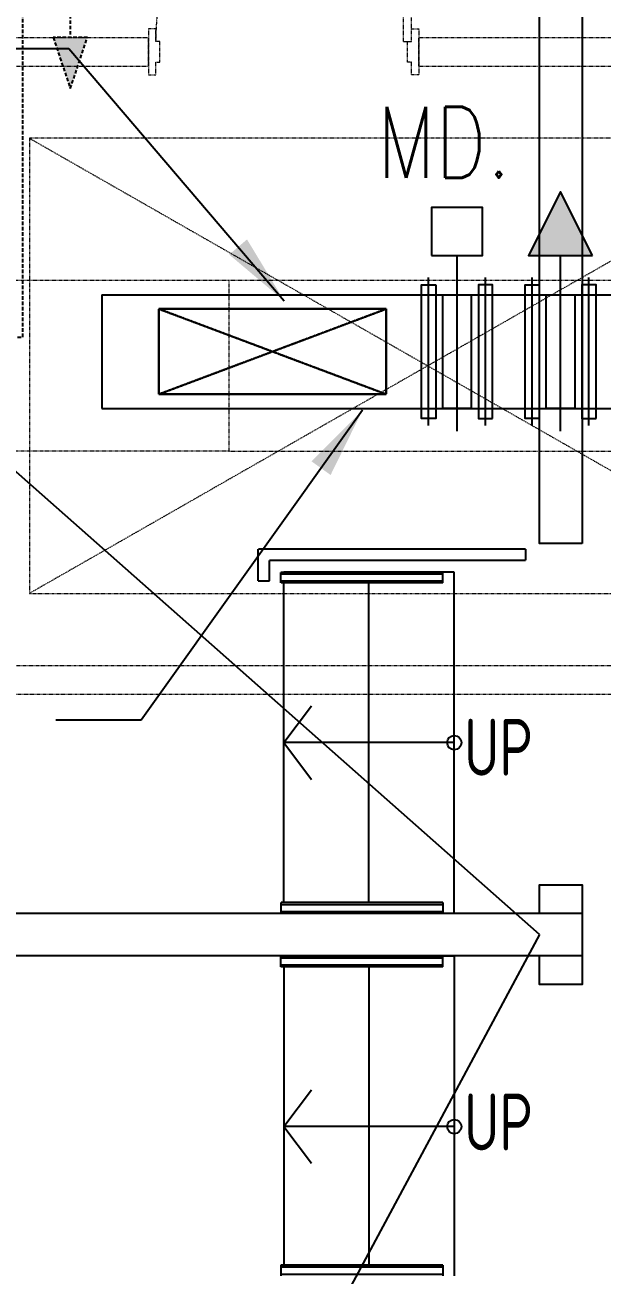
# Model space of a CAD drawing. Extents: x 225000 to 2157367, y 208400 to 840900.
# Drawn here: x 510016 to 512045, y 410006 to 414401 of the extents above; entities that cross this region are included whole.
import ezdxf
from ezdxf.enums import TextEntityAlignment as Align

# ---------------------------------------------------------------- set-up
doc = ezdxf.new("R2010")
doc.units = 0
doc.header["$LTSCALE"] = 10
for name, pattern in [('Data Center Layout_L20$0$HIDDENK1', [0.334, 0.167, -0.167]), ('XFDP20-DC-PH1$0$HIDDEN2', [0.1875, 0.125, -0.0625]), ('XFM2D20-DC$0$HIDDEN', [0.3, 0.2, -0.1]), ('XFM2D20-DC$0$HIDDEN2', [0.1875, 0.125, -0.0625])]:
    doc.linetypes.add(name, pattern=pattern)
doc.layers.add('Data Center Layout_L20$0$ARC', color=252, linetype='Continuous', lineweight=0)
for name, color, linetype in [('XFDP20-DC-PH1$0$A-Door (PH2)', 15, 'XFDP20-DC-PH1$0$HIDDEN2'), ('XFDP20-DC-PH1$0$A-ST-txt (PH1)', 1, 'Continuous'), ('XFDP20-DC-PH1$0$A-ST-txt (PH2)', 1, 'Continuous'), ('XFDP20-DC-PH1$0$A-STAIR (PH1)', 2, 'Continuous'), ('XFDP20-DC-PH1$0$A-STAIR (PH2)', 15, 'XFDP20-DC-PH1$0$HIDDEN2'), ('XFM2D20-DC$0$M-CMDUCT-DAPR', 104, 'Continuous'), ('XFM2D20-DC$0$M-DUCT-DAPR', 3, 'Continuous'), ('XFM2D20-DC$0$M-DUCT-DIFFUSER', 2, 'Continuous'), ('XFM2D20-DC$0$M-DUCT-FLAN-L', 3, 'Continuous'), ('XFM2D20-DC$0$M-DUCT-TEXT', 4, 'Continuous'), ('XFM2D20-DC$0$M-DUCT-TEXT-Line', 3, 'Continuous'), ('XFM2D20-DC$0$M-MAU-DUCT', 150, 'Continuous')]:
    doc.layers.add(name, color=color, linetype=linetype)
doc.styles.add('XFDP20-DC-PH1$0$AA-TXT', font='isocp.shx', dxfattribs={"width": 0.8, "bigfont": 'china.shx'})
doc.styles.add('XFM2D20-DC$0$aa-txt', font='simplex.shx', dxfattribs={"width": 0.8, "bigfont": 'CHINA.shx'})
doc.dimstyles.new('XFM2D20-DC$0$adim-100', dxfattribs={"dimscale": 100, "dimtxt": 0.25, "dimasz": 2.5, "dimexe": 0.1, "dimexo": 0.5, "dimgap": 0.15, "dimtad": 0, "dimdec": 4, "dimdsep": 46, "dimtxsty": 'XFM2D20-DC$0$aa-txt', "dimcen": 2.5, "dimclrd": 256, "dimclre": 256, "dimclrt": 256, "dimadec": 0, "dimazin": 0, "dimtfac": 1, "dimtdec": 4, "dimtmove": 0, "dimatfit": 3, "dimfxl": 1, "dimtolj": 1, "dimtzin": 0, "dimarcsym": 0})

# ---------------------------------------------------------------- blocks, each defined once
blk = doc.blocks.new('Data Center Layout_L20')
for q in [(498925.59, 222602.31), (498925.59, 187202.31)]:
    blk.add_line((511825.59, 211202.31), q)
blk.add_lwpolyline([(511975.59, 212577.31), (511825.59, 212577.31), (511825.59, 221302.31), (511975.59, 221302.31)], close=True)
for points in [[(498925.59, 215552.31), (498925.59, 211277.31), (511825.59, 211277.31), (511825.59, 211377.31), (511975.59, 211377.31), (511975.59, 211127.31), (498775.59, 211127.31), (498775.59, 215552.31)], [(498775.59, 196274.31), (498775.59, 211277.31), (511975.59, 211277.31), (511975.59, 211027.31), (511825.59, 211027.31), (511825.59, 211127.31), (498925.59, 211127.31), (498925.59, 196274.31)]]:
    blk.add_lwpolyline(points)
at = {"layer": 'Data Center Layout_L20$0$ARC', "linetype": 'Data Center Layout_L20$0$HIDDENK1'}
for p, q in [((509651.59, 214356.31), (510450.59, 214356.31)), ((510450.59, 214256.31), (510450.59, 214356.31)), ((511400.59, 214356.31), (513250.59, 214356.31)), ((511400.59, 214256.31), (511400.59, 214356.31)), ((509751.59, 214256.31), (510450.59, 214256.31)), ((511400.59, 214256.31), (513150.59, 214256.31)), ((510031.59, 214002.31), (512832.59, 212402.31)), ((512832.59, 214002.31), (510031.59, 212402.31)), ((510732.59, 213502.31), (507352.59, 213502.31)), ((510732.59, 212902.31), (507352.59, 212902.31)), ((509751.59, 212148.31), (513150.59, 212148.31)), ((509651.59, 212048.31), (513250.59, 212048.31))]:
    blk.add_line(p, q, dxfattribs=at)
for points in [[(511375.59, 215242.31), (511345.59, 215242.31), (511345.59, 214342.31), (511375.59, 214342.31)], [(512832.59, 214002.31), (510031.59, 214002.31), (510031.59, 212402.31), (512832.59, 212402.31)], [(512632.59, 213502.31), (510732.59, 213502.31), (510732.59, 212902.31), (512632.59, 212902.31)]]:
    blk.add_lwpolyline(points, close=True, dxfattribs=at)
for points in [[(510450.59, 214225.31), (510475.59, 214225.31), (510475.59, 214270.31), (510490.59, 214270.31), (510490.59, 214342.31), (510475.59, 214342.31), (510475.59, 214387.31), (510450.59, 214387.31), (510450.59, 214225.31)], [(511400.59, 214225.31), (511375.59, 214225.31), (511375.59, 214270.31), (511360.59, 214270.31), (511360.59, 214342.31), (511375.59, 214342.31), (511375.59, 214387.31), (511400.59, 214387.31), (511400.59, 214225.31)]]:
    blk.add_lwpolyline(points, dxfattribs=at)
blk.add_arc((511375.59, 214342.31), 900, 90, 180, dxfattribs=at)
blk = doc.blocks.new('XFDP20-DC-PH1$0$Door-60+60x000')
for points in [[(2.47, 30.45), (20.47, 36.45), (20.47, 24.45)], [(127.53, 30.45), (109.53, 36.45), (109.53, 24.45)]]:
    blk.add_hatch(color=256).paths.add_polyline_path(points)
for p, q in [((2.47, 30.45, 0), (20.47, 36.45, 0)), ((20.47, 36.45, 0), (20.47, 24.45, 0)), ((127.53, 30.45, 0), (109.53, 36.45, 0)), ((109.53, 36.45, 0), (109.53, 24.45, 0)), ((20.47, 24.45, 0), (2.47, 30.45, 0)), ((56.47, 30.45, 0), (20.47, 30.45, 0)), ((73.53, 30.45, 0), (109.53, 30.45, 0)), ((109.53, 24.45, 0), (127.53, 30.45, 0))]:
    blk.add_line(p, q)
at = {"color": 1, "linetype": 'XFDP20-DC-PH1$0$HIDDEN2'}
for p, q in [((47.88, 13.18), (47.88, 7.73)), ((50.38, 13.18), (50.38, 7.73)), ((79.62, 13.18), (79.62, 7.73)), ((82.12, 13.18), (82.12, 7.73))]:
    blk.add_line(p, q, dxfattribs=at)
at = {"color": 9, "linetype": 'XFDP20-DC-PH1$0$HIDDEN2'}
blk.add_lwpolyline([(-84.91, 13.76), (214.91, 13.76), (214.91, 2.5), (-84.91, 2.5)], close=True, dxfattribs=at)
at = {"color": 1, "linetype": 'XFDP20-DC-PH1$0$HIDDEN2'}
for points in [[(-65, 3.82), (-61, 3.82, 0.158507), (-60.98, 3.83), (-60.87, 3.91, 0.72636), (-60.89, 3.96), (-61.04, 3.96, 0.414214), (-61.06, 3.94, -0.414214), (-61.08, 3.92), (-61.79, 3.92, -0.414214), (-61.82, 3.95), (-61.82, 4.39, 0.414214), (-61.85, 4.42), (-61.89, 4.42, 0.414214), (-61.92, 4.39), (-61.92, 3.95, -0.414214), (-61.95, 3.92), (-62.11, 3.92, -0.414214), (-62.14, 3.95), (-62.14, 5.73), (-62.17, 5.76), (-62.14, 5.79), (-62.14, 7.57, -0.414214), (-62.11, 7.6), (-61.95, 7.6, -0.414214), (-61.92, 7.57), (-61.92, 7.13, 0.414214), (-61.89, 7.1), (-61.85, 7.1, 0.414214), (-61.82, 7.13), (-61.82, 7.57, -0.414214), (-61.79, 7.6), (-61.08, 7.6, -0.414214), (-61.06, 7.58), (-61.06, 7.58, 0.414214), (-61.04, 7.56), (-60.89, 7.56, 0.72636), (-60.87, 7.61), (-60.98, 7.69, 0.158507), (-61, 7.7), (-65, 7.7, 0.414214), (-65.03, 7.67), (-65.03, 3.85, 0.414214)], [(195, 3.82), (191, 3.82, -0.158507), (190.98, 3.83), (190.87, 3.91, -0.72636), (190.89, 3.96), (191.04, 3.96, -0.414214), (191.06, 3.94, 0.414214), (191.08, 3.92), (191.79, 3.92, 0.414214), (191.82, 3.95), (191.82, 4.39, -0.414214), (191.85, 4.42), (191.89, 4.42, -0.414214), (191.92, 4.39), (191.92, 3.95, 0.414214), (191.95, 3.92), (192.11, 3.92, 0.414214), (192.14, 3.95), (192.14, 5.73), (192.17, 5.76), (192.14, 5.79), (192.14, 7.57, 0.414214), (192.11, 7.6), (191.95, 7.6, 0.414214), (191.92, 7.57), (191.92, 7.13, -0.414214), (191.89, 7.1), (191.85, 7.1, -0.414214), (191.82, 7.13), (191.82, 7.57, 0.414214), (191.79, 7.6), (191.08, 7.6, 0.414214), (191.06, 7.58), (191.06, 7.58, -0.414214), (191.04, 7.56), (190.89, 7.56, -0.72636), (190.87, 7.61), (190.98, 7.69, -0.158507), (191, 7.7), (195, 7.7, -0.414214), (195.03, 7.67), (195.03, 3.85, -0.414214)]]:
    blk.add_lwpolyline(points, format="xyb", close=True, dxfattribs=at)
for points in [[(-61.82, 3.96), (-61.82, 7.53), (-0.03, 7.53), (-0.03, 3.96)], [(45.38, 7.73), (52.88, 7.73), (52.88, 7.53), (45.38, 7.53)], [(84.62, 7.73), (77.12, 7.73), (77.12, 7.53), (84.62, 7.53)], [(191.82, 3.96), (191.82, 7.53), (130.03, 7.53), (130.03, 3.96)]]:
    blk.add_lwpolyline(points, close=True, dxfattribs=at)
for points in [[(0, 3.82), (4, 3.82, 0.158507), (4.02, 3.83), (4.13, 3.91, 0.72636), (4.11, 3.96), (3.96, 3.96, 0.414214), (3.94, 3.94, -0.414214), (3.92, 3.92), (3.21, 3.92, -0.414214), (3.18, 3.95), (3.18, 4.39, 0.414214), (3.15, 4.42), (3.11, 4.42, 0.414214), (3.08, 4.39), (3.08, 3.95, -0.414214), (3.05, 3.92), (2.89, 3.92, -0.414214), (2.86, 3.95), (2.86, 5.73), (2.83, 5.76), (2.86, 5.79), (2.86, 7.57, -0.414214), (2.89, 7.6), (3.05, 7.6, -0.414214), (3.08, 7.57), (3.08, 7.13, 0.414214), (3.11, 7.1), (3.15, 7.1, 0.414214), (3.18, 7.13), (3.18, 7.57, -0.414214), (3.21, 7.6), (3.92, 7.6, -0.414214), (3.94, 7.58), (3.94, 7.58, 0.414214), (3.96, 7.56), (4.11, 7.56, 0.72636), (4.13, 7.61), (4.02, 7.69, 0.158507), (4, 7.7), (0, 7.7, 0.414214), (-0.03, 7.67), (-0.03, 3.85, 0.414214)], [(64.97, 3.82), (60.97, 3.82, -0.158507), (60.95, 3.83), (60.84, 3.91, -0.72636), (60.86, 3.96), (61.01, 3.96, -0.414214), (61.03, 3.94, 0.414214), (61.05, 3.92), (61.76, 3.92, 0.414214), (61.79, 3.95), (61.79, 4.39, -0.414214), (61.82, 4.42), (61.86, 4.42, -0.414214), (61.89, 4.39), (61.89, 3.95, 0.414214), (61.92, 3.92), (62.08, 3.92, 0.414214), (62.11, 3.95), (62.11, 5.73), (62.14, 5.76), (62.11, 5.79), (62.11, 7.57, 0.414214), (62.08, 7.6), (61.92, 7.6, 0.414214), (61.89, 7.57), (61.89, 7.13, -0.414214), (61.86, 7.1), (61.82, 7.1, -0.414214), (61.79, 7.13), (61.79, 7.57, 0.414214), (61.76, 7.6), (61.05, 7.6, 0.414214), (61.03, 7.58), (61.03, 7.58, -0.414214), (61.01, 7.56), (60.86, 7.56, -0.72636), (60.84, 7.61), (60.95, 7.69, -0.158507), (60.97, 7.7), (64.97, 7.7, -0.414214), (65, 7.67), (65, 3.85, -0.414214)], [(65.03, 3.82), (69.03, 3.82, 0.158507), (69.05, 3.83), (69.16, 3.91, 0.72636), (69.14, 3.96), (68.99, 3.96, 0.414214), (68.97, 3.94, -0.414214), (68.95, 3.92), (68.24, 3.92, -0.414214), (68.21, 3.95), (68.21, 4.39, 0.414214), (68.18, 4.42), (68.14, 4.42, 0.414214), (68.11, 4.39), (68.11, 3.95, -0.414214), (68.08, 3.92), (67.92, 3.92, -0.414214), (67.89, 3.95), (67.89, 5.73), (67.86, 5.76), (67.89, 5.79), (67.89, 7.57, -0.414214), (67.92, 7.6), (68.08, 7.6, -0.414214), (68.11, 7.57), (68.11, 7.13, 0.414214), (68.14, 7.1), (68.18, 7.1, 0.414214), (68.21, 7.13), (68.21, 7.57, -0.414214), (68.24, 7.6), (68.95, 7.6, -0.414214), (68.97, 7.58), (68.97, 7.58, 0.414214), (68.99, 7.56), (69.14, 7.56, 0.72636), (69.16, 7.61), (69.05, 7.69, 0.158507), (69.03, 7.7), (65.03, 7.7, 0.414214), (65, 7.67), (65, 3.85, 0.414214)], [(130, 3.82), (126, 3.82, -0.158507), (125.98, 3.83), (125.87, 3.91, -0.72636), (125.89, 3.96), (126.04, 3.96, -0.414214), (126.06, 3.94, 0.414214), (126.08, 3.92), (126.79, 3.92, 0.414214), (126.82, 3.95), (126.82, 4.39, -0.414214), (126.85, 4.42), (126.89, 4.42, -0.414214), (126.92, 4.39), (126.92, 3.95, 0.414214), (126.95, 3.92), (127.11, 3.92, 0.414214), (127.14, 3.95), (127.14, 5.73), (127.17, 5.76), (127.14, 5.79), (127.14, 7.57, 0.414214), (127.11, 7.6), (126.95, 7.6, 0.414214), (126.92, 7.57), (126.92, 7.13, -0.414214), (126.89, 7.1), (126.85, 7.1, -0.414214), (126.82, 7.13), (126.82, 7.57, 0.414214), (126.79, 7.6), (126.08, 7.6, 0.414214), (126.06, 7.58), (126.06, 7.58, -0.414214), (126.04, 7.56), (125.89, 7.56, -0.72636), (125.87, 7.61), (125.98, 7.69, -0.158507), (126, 7.7), (130, 7.7, -0.414214), (130.03, 7.67), (130.03, 3.85, -0.414214)]]:
    blk.add_lwpolyline(points, format="xyb", close=True)
for points in [[(3.18, 3.96), (3.18, 7.53), (61.79, 7.53), (61.79, 3.96)], [(126.82, 3.96), (126.82, 7.53), (68.21, 7.53), (68.21, 3.96)]]:
    blk.add_lwpolyline(points, close=True)
at = {"ltscale": 1000}
for points in [[(0, 2.5), (5, 2.5), (5, -2.5), (0, -2.5)], [(125, 2.5), (130, 2.5), (130, -2.5), (125, -2.5)]]:
    blk.add_lwpolyline(points, close=True, dxfattribs=at)
at = {"color": 1, "linetype": 'XFDP20-DC-PH1$0$HIDDEN2'}
for centre in [(49.13, 13.18), (80.87, 13.18)]:
    blk.add_arc(centre, 1.25, 0, 180, dxfattribs=at)
at = {"color": 9, "style": 'XFDP20-DC-PH1$0$AA-TXT', "width": 0.45}
blk.add_attdef('120X240', text='', height=10, dxfattribs=at).set_placement((65, 20.29), align=Align.MIDDLE_CENTER)
blk = doc.blocks.new('XFDP20-DC-PH1')
at = {"layer": 'XFDP20-DC-PH1$0$A-ST-txt (PH1)'}
for p, q in [((510925.6, 210527.3), (511023.3, 210656.3)), ((511525.6, 210527.3), (510925.6, 210527.3)), ((510925.6, 210527.3), (511023.3, 210398.3))]:
    blk.add_line(p, q, dxfattribs=at)
blk.add_circle((511525.6, 210527.3), 25, dxfattribs=at)
at = {"layer": 'XFDP20-DC-PH1$0$A-ST-txt (PH2)'}
for p, q in [((510925.6, 211877.3), (511023.3, 212006.3)), ((511525.6, 211877.3), (510925.6, 211877.3)), ((510925.6, 211877.3), (511023.3, 211748.3))]:
    blk.add_line(p, q, dxfattribs=at)
blk.add_circle((511525.6, 211877.3), 25, dxfattribs=at)
at = {"layer": 'XFDP20-DC-PH1$0$A-STAIR (PH1)'}
for p, q in [((510915.6, 211127.3, 0), (511485.6, 211127.3)), ((510915.6, 211089.3, 0), (510915.6, 211127.3, 0)), ((510915.6, 211120.8, 0), (511485.6, 211120.8)), ((510925.6, 211127.3), (511525.6, 211127.3)), ((511485.6, 211089.3), (511485.6, 211127.3)), ((511525.6, 211127.3), (511525.6, 210002.3, 0)), ((510915.6, 211095.8, 0), (511485.6, 211095.8)), ((511485.6, 211089.3), (510915.6, 211089.3, 0)), ((510925.6, 211089.3), (510925.6, 210040.3, 0)), ((511225.6, 211089.3), (511225.6, 210040.3, 0)), ((511485.6, 210040.3, 0), (510915.6, 210040.3, 0)), ((510915.6, 210040.3, 0), (510915.6, 210002.3, 0)), ((510915.6, 210033.8, 0), (511485.6, 210033.8, 0)), ((510915.6, 210008.8, 0), (511485.6, 210008.8, 0)), ((511485.6, 210040.3, 0), (511485.6, 210002.3, 0))]:
    blk.add_line(p, q, dxfattribs=at)
at = {"layer": 'XFDP20-DC-PH1$0$A-STAIR (PH2)'}
for p, q in [((511775.6, 212557.3, 0), (510835.6, 212557.3, 0)), ((510835.6, 212445.8, 0), (510835.6, 212557.3, 0)), ((511775.6, 212557.3, 0), (511775.6, 212517.3)), ((511775.6, 212517.3), (510875.6, 212517.3, 0)), ((510875.6, 212445.8, 0), (510875.6, 212517.3, 0)), ((510915.6, 212477.3, 0), (511485.6, 212477.3)), ((510915.6, 212439.3, 0), (510915.6, 212477.3, 0)), ((510915.6, 212470.8, 0), (511485.6, 212470.8)), ((511525.6, 212477.3), (510925.6, 212477.3)), ((511485.6, 212439.3), (511485.6, 212477.3)), ((511525.6, 211277.3), (511525.6, 212477.3)), ((510835.6, 212445.8, 0), (510875.6, 212445.8, 0)), ((510915.6, 212445.8, 0), (511485.6, 212445.8)), ((511485.6, 212439.3), (510915.6, 212439.3, 0)), ((510925.6, 211315.3), (510925.6, 212439.3)), ((511225.6, 211315.3), (511225.6, 212439.3)), ((511485.6, 211315.3), (510915.6, 211315.3, 0)), ((510915.6, 211315.3, 0), (510915.6, 211277.3, 0)), ((510915.6, 211308.8, 0), (511485.6, 211308.8)), ((510915.6, 211283.8, 0), (511485.6, 211283.8)), ((510915.6, 211277.3, 0), (511485.6, 211277.3)), ((510925.6, 211277.3), (511525.6, 211277.3)), ((511485.6, 211315.3), (511485.6, 211277.3))]:
    blk.add_line(p, q, dxfattribs=at)
at = {"layer": 'XFDP20-DC-PH1$0$A-Door (PH2)'}
ref = blk.add_blockref('XFDP20-DC-PH1$0$Door-60+60x000', (509870.6, 214152.3), dxfattribs=dict(at, xscale=-10, yscale=10, zscale=10, rotation=270))
ref.add_attrib('120X240', 'HD_120(C)x260(C)', dxfattribs={"layer": '0', "color": 9, "height": 100, "rotation": 90, "style": 'XFDP20-DC-PH1$0$AA-TXT', "width": 0.45}).set_placement((510053.5, 214802.3), align=Align.MIDDLE_CENTER)
at = {"layer": 'XFDP20-DC-PH1$0$A-ST-txt (PH1)', "style": 'XFDP20-DC-PH1$0$AA-TXT', "width": 0.8}
blk.add_text('UP', height=200, dxfattribs=at).set_placement((511681.3, 210543.5), align=Align.MIDDLE)
at = {"layer": 'XFDP20-DC-PH1$0$A-ST-txt (PH2)', "style": 'XFDP20-DC-PH1$0$AA-TXT', "width": 0.8}
blk.add_text('UP', height=200, dxfattribs=at).set_placement((511681.3, 211861.1), align=Align.MIDDLE)
blk = doc.blocks.new('XFM2D20-DC')
at = {"layer": 'XFM2D20-DC$0$M-DUCT-DAPR'}
blk.add_hatch(color=256, dxfattribs=at).paths.add_polyline_path([(512011.8, 213590), (511899.4, 213814.6), (511787.1, 213590)])
at = {"layer": 'XFM2D20-DC$0$M-CMDUCT-DAPR', "elevation": 0}
blk.add_lwpolyline([(512011.8, 213590), (511899.4, 213814.6), (511787.1, 213590)], close=True, dxfattribs=at)
at = {"layer": 'XFM2D20-DC$0$M-DUCT-DAPR'}
for p, q in [((511535.3, 212972.3, 0), (511535.3, 213590, 0)), ((511899.4, 212972.3, 0), (511899.4, 213590, 0)), ((511435.3, 212992.3, 0), (511435.3, 213512.3, 0)), ((511635.3, 212992.3, 0), (511635.3, 213512.3, 0)), ((511799.4, 212992.3, 0), (511799.4, 213512.3, 0)), ((511999.4, 212992.3, 0), (511999.4, 213512.3, 0))]:
    blk.add_line(p, q, dxfattribs=at)
at = {"layer": 'XFM2D20-DC$0$M-DUCT-DAPR', "color": 1}
for points in [[(511460.3, 213487.3), (511460.3, 213017.3), (511410.3, 213017.3), (511410.3, 213487.3)], [(511660.3, 213017.3), (511660.3, 213487.3), (511610.3, 213487.3), (511610.3, 213017.3)], [(511824.4, 213487.3), (511824.4, 213017.3), (511774.4, 213017.3), (511774.4, 213487.3)], [(512024.4, 213017.3), (512024.4, 213487.3), (511974.4, 213487.3), (511974.4, 213017.3)]]:
    blk.add_lwpolyline(points, close=True, dxfattribs=at)
at = {"layer": 'XFM2D20-DC$0$M-DUCT-DAPR', "linetype": 'XFM2D20-DC$0$HIDDEN2'}
for points in [[(511585.3, 213452.3), (511585.3, 213052.3), (511485.3, 213052.3), (511485.3, 213452.3)], [(511949.4, 213452.3), (511949.4, 213052.3), (511849.4, 213052.3), (511849.4, 213452.3)]]:
    blk.add_lwpolyline(points, close=True, dxfattribs=at)
at = {"layer": 'XFM2D20-DC$0$M-DUCT-DIFFUSER', "linetype": 'XFM2D20-DC$0$HIDDEN'}
for p, q in [((511286.4, 213102.3), (510486.4, 213402.3)), ((511286.4, 213402.3), (510486.4, 213102.3)), ((510486.4, 213102.3), (511286.4, 213402.3)), ((510486.4, 213402.3), (511286.4, 213102.3))]:
    blk.add_line(p, q, dxfattribs=at)
for points in [[(511286.4, 213102.3), (510486.4, 213102.3), (510486.4, 213402.3), (511286.4, 213402.3)], [(510486.4, 213102.3), (511286.4, 213102.3), (511286.4, 213402.3), (510486.4, 213402.3)]]:
    blk.add_lwpolyline(points, close=True, dxfattribs=at)
at = {"layer": 'XFM2D20-DC$0$M-DUCT-FLAN-L', "elevation": 0}
blk.add_lwpolyline([(511445.4, 213590), (511625.3, 213590), (511625.3, 213758.5), (511445.4, 213758.5)], close=True, dxfattribs=at)
at = {"layer": 'XFM2D20-DC$0$M-MAU-DUCT', "ltscale": 3}
for p, q in [((510286.4, 213452.3), (510286.4, 213052.3)), ((510286.4, 213452.3), (513065.6, 213452.3)), ((510286.4, 213052.3), (512915.6, 213052.3))]:
    blk.add_line(p, q, dxfattribs=at)
at = {"layer": 'XFM2D20-DC$0$M-DUCT-TEXT', "style": 'XFM2D20-DC$0$aa-txt', "width": 0.8}
blk.add_text('MD.', height=250, dxfattribs=at).set_placement((511489.4, 213988.3, 0), align=Align.MIDDLE)
at = {"layer": 'XFM2D20-DC$0$M-DUCT-TEXT-Line'}
for points in [[(510927.8, 213430), (510170.5, 214316.4), (507109.8, 214316.4)], [(511202.5, 213045.9), (510424.6, 211956.1), (510124.6, 211956.1)]]:
    blk.add_leader(points, dimstyle='XFM2D20-DC$0$adim-100', dxfattribs=at)

msp = doc.modelspace()

# ---------------------------------------------------------------- block references
for name in ['XFM2D20-DC', 'Data Center Layout_L20', 'XFDP20-DC-PH1']:
    msp.add_blockref(name, (0, 200000))

doc.saveas('drawing.dxf')
